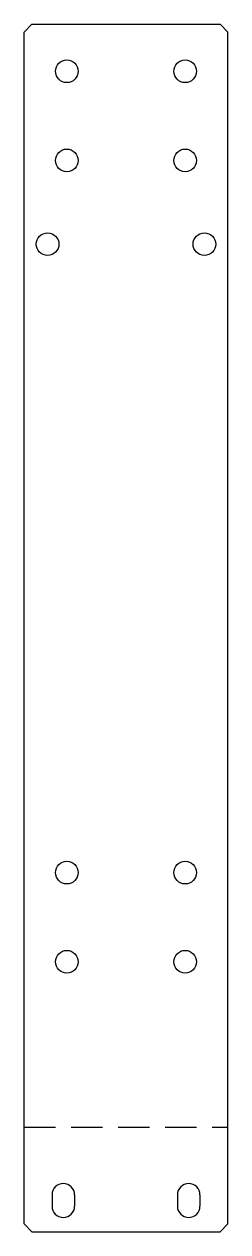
# Model space of a CAD drawing. Header units: inches. Extents: x 0 to 1.62, y 0.59 to 10.2.
import ezdxf

# ---------------------------------------------------------------- set-up
doc = ezdxf.new("R2010")
doc.units = ezdxf.units.IN
doc.header["$MEASUREMENT"] = 0
doc.linetypes.add('HIDDEN', pattern=[0.375, 0.25, -0.125])

msp = doc.modelspace()

# ---------------------------------------------------------------- linework, layer by layer
for p, q in [((0.0625, 10.1975), (0, 10.135)), ((0.0625, 10.1975), (1.5625, 10.1975)), ((1.5625, 10.1975), (1.625, 10.135)), ((0, 0.6522), (0, 10.135)), ((1.625, 0.6522), (1.625, 10.135)), ((0.2225, 0.8847), (0.2225, 0.7947)), ((0.4025, 0.8847), (0.4025, 0.7947)), ((1.2225, 0.8847), (1.2225, 0.7947)), ((1.4025, 0.8847), (1.4025, 0.7947)), ((0.0625, 0.5897), (0, 0.6522)), ((0.0625, 0.5897), (1.5625, 0.5897)), ((1.5625, 0.5897), (1.625, 0.6522))]:
    msp.add_line(p, q)
at = {"color": 3, "linetype": 'HIDDEN'}
msp.add_line((0, 1.4216), (1.625, 1.4216), dxfattribs=at)
for centre in [(0.34, 9.8225), (1.285, 9.8225), (0.34, 9.1135), (1.285, 9.1135), (0.1875, 8.4475), (1.4375, 8.4475), (0.34, 3.4475), (1.285, 3.4475), (0.34, 2.7385), (1.285, 2.7385)]:
    msp.add_circle(centre, 0.09)
for centre, start, end in [((0.3125, 0.8847), 0, 180), ((1.3125, 0.8847), 0, 180), ((0.3125, 0.7947), 180, 0), ((1.3125, 0.7947), 180, 0)]:
    msp.add_arc(centre, 0.09, start, end)

doc.saveas('drawing.dxf')
